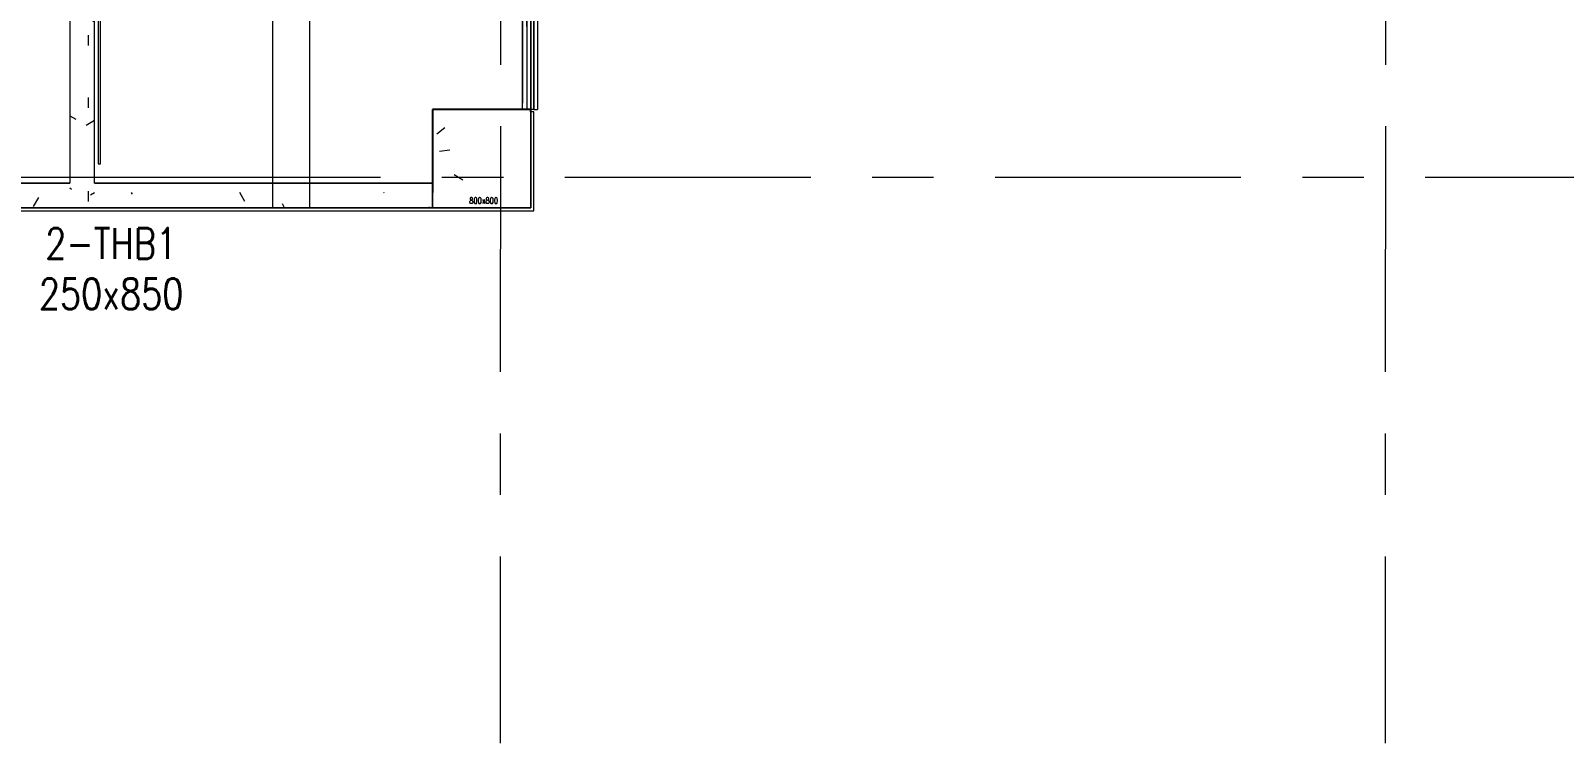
# Model space of a CAD drawing. Header units: millimetres. Extents: x -47219 to 440296, y -79832 to 7189.
# Drawn here: x 3013 to 15491, y -79832 to -74033 of the extents above; entities that cross this region are included whole.
import ezdxf

# ---------------------------------------------------------------- set-up
doc = ezdxf.new("R2010")
doc.units = ezdxf.units.MM
doc.linetypes.add('BLK_2 - 3RD STOREY  LOWER ROOF PLAN-archi clean_25 SEPT 2024$0$IDA - Grid Line', pattern=[3500, 2000, -500, 500, -500])
for name, color, linetype, lineweight in [('BLK_2 - 3RD STOREY  LOWER ROOF PLAN-archi clean_25 SEPT 2024$0$1599_DB_A_BLK2_HQ_R21-2ND STOREY 20230517--$0$S-_COLN----_E', 8, 'Continuous', 9), ('BLK_2 - 3RD STOREY  LOWER ROOF PLAN-archi clean_25 SEPT 2024$0$1599_DB_A_BLK2_HQ_R21-3RD STOREY 230517$0$A-_GENM----_M', 8, 'Continuous', 9), ('BLK_2 - 3RD STOREY  LOWER ROOF PLAN-archi clean_25 SEPT 2024$0$1599_DB_A_BLK2_HQ_R21-3RD STOREY 230517$0$A-_WIND----_E', 8, 'Continuous', 9), ('BLK_2 - 3RD STOREY  LOWER ROOF PLAN-archi clean_25 SEPT 2024$0$1599_DB_A_BLK2_HQ_R21-3RD STOREY 230517$0$S-_COLN----_E', 8, 'Continuous', 9), ('BLK_2 - 3RD STOREY  LOWER ROOF PLAN-archi clean_25 SEPT 2024$0$A-_FLOR----_E', 8, 'Continuous', 9), ('BLK_2 - 3RD STOREY  LOWER ROOF PLAN-archi clean_25 SEPT 2024$0$A-_GENM----_M', 8, 'Continuous', 9), ('BLK_2 - 3RD STOREY  LOWER ROOF PLAN-archi clean_25 SEPT 2024$0$A-_WALL----_E', 8, 'Continuous', 9), ('BLK_2 - 3RD STOREY  LOWER ROOF PLAN-archi clean_25 SEPT 2024$0$A-_WALL----_E-1', 8, 'Continuous', 18), ('BLK_2 - 3RD STOREY  LOWER ROOF PLAN-archi clean_25 SEPT 2024$0$A-_WIND----_E', 8, 'Continuous', 9), ('BLK_2 - 3RD STOREY  LOWER ROOF PLAN-archi clean_25 SEPT 2024$0$S-_ANOTGRID_E-1', 8, 'BLK_2 - 3RD STOREY  LOWER ROOF PLAN-archi clean_25 SEPT 2024$0$IDA - Grid Line', 9), ('BLK_2 - 3RD STOREY  LOWER ROOF PLAN-archi clean_25 SEPT 2024$0$S-_COLN----_E', 8, 'Continuous', 9), ('BLK_2 - 3RD STOREY  LOWER ROOF PLAN-archi clean_25 SEPT 2024$0$S-_COLN----_E-1', 8, 'Continuous', 9), ('BLK_2 - 3RD STOREY  LOWER ROOF PLAN-archi clean_25 SEPT 2024$0$S-_COLN----_E-2', 8, 'Continuous', 25), ('M-_SPRKPIEX_E-', 1, 'Continuous', 30), ('NW_BEAM AND COLUMN', 134, 'Continuous', 5), ('S-_LINE----_N-', 140, 'Continuous', 18), ('S-TEXT', 140, 'Continuous', 18)]:
    doc.layers.add(name, color=color, linetype=linetype, lineweight=lineweight)
doc.styles.add('RomanS_3', font='romans__.ttf', dxfattribs={"width": 0.8, "height": 50})
doc.styles.add('RomanS_5', font='romans__.ttf', dxfattribs={"width": 0.8, "height": 250})

# ---------------------------------------------------------------- blocks, each defined once
blk = doc.blocks.new('3rd Structure')
at = {"layer": 'NW_BEAM AND COLUMN', "color": 8}
for p, q in [((-23450, -79450), (-23450, -50650)), ((-23150, -50650), (-23150, -79450)), ((-21350, -79450), (-21350, -50650)), ((-21350, -50650), (-21350, -79450)), ((-22150, -78650), (-21350, -78650)), ((-22150, -79450), (-22150, -78650)), ((-21350, -78650), (-21350, -79450)), ((-26050, -79200), (-23150, -79200)), ((-23150, -79200), (-23150, -79450)), ((-23150, -79450), (-26050, -79450)), ((-21350, -79450), (-23450, -79450)), ((-23150, -79450), (-21350, -79450)), ((-21350, -79450), (-22150, -79450))]:
    blk.add_line(p, q, dxfattribs=at)
at = {"layer": 'S-TEXT', "color": 8, "line_spacing_factor": 0.983083}
for s, insert, char_height, width, attachment_point, style in [('800x800', (-21851, -79366), 50, 313.29, 1, 'RomanS_3'), ('2-THB1\\P250x850', (-24764, -79615), 250, 1566.41, 2, 'RomanS_5')]:
    blk.add_mtext(s, dxfattribs=dict(at, insert=insert, char_height=char_height, width=width, attachment_point=attachment_point, style=style))
blk = doc.blocks.new('BLK_2 - 3RD STOREY  LOWER ROOF PLAN-archi clean_25 SEPT 2024$0$1599_DB_A_BLK2_HQ_R21-3RD STOREY 230517$0$IDA - Casement w Top Hung - 2 Panels - 1400L X 1500H - B2-AW02-3436906-LINKVIEW_BLK2_3RD STOREY')
at = {"layer": 'BLK_2 - 3RD STOREY  LOWER ROOF PLAN-archi clean_25 SEPT 2024$0$1599_DB_A_BLK2_HQ_R21-3RD STOREY 230517$0$A-_WIND----_E'}
for p, q in [((-700, 17.5), (700, 17.5)), ((-700, 17.5), (-700, -17.5)), ((700, 17.5), (700, -17.5)), ((700, -17.5), (-700, -17.5))]:
    blk.add_line(p, q, dxfattribs=at)
blk = doc.blocks.new('BLK_2 - 3RD STOREY  LOWER ROOF PLAN-archi clean_25 SEPT 2024$0$IDA - Casement w Top Hung - 2 Panels - 1400L X 1500H - B2-AW02-3436906-BLK 2 3RD STOREY PLAN')
at = {"layer": 'BLK_2 - 3RD STOREY  LOWER ROOF PLAN-archi clean_25 SEPT 2024$0$A-_WIND----_E'}
for p, q in [((-700, 17.5), (700, 17.5)), ((-700, 17.5), (-700, -17.5)), ((-650, 17.5), (-615, 17.5)), ((-650, 17.5), (-25, 17.5)), ((-650, 17.5), (650, 17.5)), ((-650, 17.5), (650, 17.5)), ((-615, 17.5), (-35, 17.5)), ((-615, 17.5), (-60, 17.5)), ((-35, 17.5), (0, 17.5)), ((25, 17.5), (-24.9, 17.5)), ((0, 17.5), (35, 17.5)), ((25, 17.5), (650, 17.5)), ((35, 17.5), (615, 17.5)), ((60, 17.5), (615, 17.5)), ((615, 17.5), (650, 17.5)), ((700, 17.5), (700, -17.5)), ((700, -17.5), (-700, -17.5)), ((-615, -17.5), (-650, -17.5)), ((-25, -17.5), (-650, -17.5)), ((650, -17.5), (-650, -17.5)), ((-650, -17.5), (650, -17.5)), ((-35, -17.5), (-615, -17.5)), ((-60, -17.5), (-615, -17.5)), ((0, -17.5), (-35, -17.5)), ((25, -17.5), (-24.9, -17.5)), ((35, -17.5), (0, -17.5)), ((650, -17.5), (25, -17.5)), ((615, -17.5), (35, -17.5)), ((615, -17.5), (60, -17.5)), ((650, -17.5), (615, -17.5))]:
    blk.add_line(p, q, dxfattribs=at)
blk = doc.blocks.new('BLK_2 - 3RD STOREY  LOWER ROOF PLAN-archi clean_25 SEPT 2024$0$Wall Motif - Type 1-2680402-BLK 2 3RD STOREY PLAN')
at = {"layer": 'BLK_2 - 3RD STOREY  LOWER ROOF PLAN-archi clean_25 SEPT 2024$0$A-_GENM----_M'}
for p, q in [((-575, -75), (825, -75)), ((-575, -75), (-575, -105)), ((825, -105), (-575, -105)), ((-525, -75), (81, -75)), ((81, -105), (-525, -105)), ((-481, -75), (125, -75)), ((-481, -75), (731, -75)), ((125, -105), (-481, -105)), ((731, -105), (-481, -105)), ((125, -75), (731, -75)), ((731, -105), (125, -105)), ((169, -75), (775, -75)), ((775, -105), (169, -105)), ((825, -105), (825, -75))]:
    blk.add_line(p, q, dxfattribs=at)
blk = doc.blocks.new('BLK_2 - 3RD STOREY  LOWER ROOF PLAN-archi clean_25 SEPT 2024$0$1599_DB_A_BLK2_HQ_R21-3RD STOREY 230517$0$Wall Motif - Type 1-2680402-LINKVIEW_BLK2_3RD STOREY')
at = {"layer": 'BLK_2 - 3RD STOREY  LOWER ROOF PLAN-archi clean_25 SEPT 2024$0$1599_DB_A_BLK2_HQ_R21-3RD STOREY 230517$0$A-_GENM----_M'}
for p, q in [((-575, -75), (825, -75)), ((-575, -75), (-575, -105)), ((825, -105), (-575, -105)), ((825, -105), (825, -75))]:
    blk.add_line(p, q, dxfattribs=at)
blk = doc.blocks.new('BLK_2 - 3RD STOREY  LOWER ROOF PLAN-archi clean_25 SEPT 2024$0$sdfsdf')
at = {"layer": 'BLK_2 - 3RD STOREY  LOWER ROOF PLAN-archi clean_25 SEPT 2024$0$1599_DB_A_BLK2_HQ_R21-3RD STOREY 230517$0$S-_COLN----_E'}
h = blk.add_hatch(dxfattribs=at)
h.set_pattern_fill('FP_2', color=256, angle=90, style=0, pattern_type=2)
h.set_pattern_definition([(90, (-195907.58, -113523.96), (-254, 1016), [83.82, -678.18, 83.82, -678.18, -4064]), (90, (-195907.58, -113523.96), (-254, 1016), [-1524, 83.82, -1440.18, 83.82, -678.18, -1778]), (90, (-195907.58, -113523.96), (-254, 1016), [-3810, 83.82, -424.18, 83.82, -1186.18]), (210, (-196034.58, -113142.96), (-752.8818, -727.97045), [83.82, -678.18, 83.82, -678.18, -4064]), (210, (-196034.58, -113142.96), (-752.8818, -727.97045), [-1524, 83.82, -1440.18, 83.82, -678.18, -1778]), (210, (-196034.58, -113142.96), (-752.8818, -727.97045), [-3810, 83.82, -424.18, 83.82, -1186.18]), (330, (-196542.58, -113015.96), (1006.8818, -288.02955), [83.82, -678.18, 83.82, -678.18, -4064]), (330, (-196542.58, -113015.96), (1006.8818, -288.02955), [-1524, 83.82, -1440.18, 83.82, -678.18, -1778]), (330, (-196542.58, -113015.96), (1006.8818, -288.02955), [-3810, 83.82, -424.18, 83.82, -1186.18])])
h.paths.add_polyline_path([(-127786, -118202), (-127786, -114386), (-127833, -114186), (-127986, -114186), (-127986, -118202)])
h = blk.add_hatch(dxfattribs=at)
h.set_pattern_fill('FP_1', color=256, style=0, pattern_type=2)
h.set_pattern_definition([(50, (-131307.1, -42727.7), (1821.84, -159.39), [190.5, -2095.5]), (355, (-131307, -42727.7), (-352.43, 1910.567), [152.4, -1676.4]), (100.451, (-131155.3, -42741), (1469.426, 1751.166), [161.9, -1780.9]), (46.184, (-131307, -42219.7), (2710.79, -420.43), [285.75, -3143.25]), (96.636, (-131081.2, -42254.7), (2374.03, 2474.28), [242.85, -2671.35]), (351.184, (-131307, -42219.7), (2374.05, 2474.25), [228.6, -2514.6]), (21, (-131053.1, -42346.7), (1516.143, -1022.652), [190.5, -2095.5]), (326, (-131053, -42346.7), (618.02, 1841.88), [152.4, -1676.4]), (71.451, (-130926.7, -42432), (2134.17, 819.212), [161.9, -1780.9]), (37.5, (-131307.1, -42727.7), (30.886, 845.5504), [83.82, -1572.26, 83.82, -1617.98, -1682.75]), (37.5, (-131307.1, -42727.7), (30.886, 845.5504), [-3357.88, 83.82, -1598.93]), (7.5, (-131307.1, -42727.7), (668.197, 1001.806), [83.82, -886.46, 83.82, -1534.16, -641.35]), (7.5, (-131307.1, -42727.7), (668.197, 1001.806), [-2588.26, 83.82, -557.53]), (327.5, (-131873.5, -42727.7), (1355.9093, -57.2896), [83.82, -551.18, 83.82, -1897.38, -2628.9]), (327.5, (-131873.5, -42727.7), (1355.9093, -57.2896), [-2616.2, 83.82, -2545.08]), (317.5, (-132127.5, -42727.7), (1481.293, 254.266), [83.82, -741.68, 83.82, -1231.9, -1866.9]), (317.5, (-132127.5, -42727.7), (1481.293, 254.266), [-2141.22, 83.82, -1783.08])])
h.paths.add_polyline_path([(-124361, -118202), (-124236, -118202), (-124238, -117402), (-125036, -117402), (-125036, -118202)], flags=0)
h = blk.add_hatch(dxfattribs=at)
h.set_pattern_fill('FP_2', color=256, style=0, pattern_type=2)
h.set_pattern_definition([(0, (-131307.08, -42727.71), (1016, 254), [83.82, -678.18, 83.82, -678.18, -4064]), (0, (-131307.08, -42727.71), (1016, 254), [-1524, 83.82, -1440.18, 83.82, -678.18, -1778]), (0, (-131307.08, -42727.71), (1016, 254), [-3810, 83.82, -424.18, 83.82, -1186.18]), (120, (-130926.08, -42600.71), (-727.97045, 752.8818), [83.82, -678.18, 83.82, -678.18, -4064]), (120, (-130926.08, -42600.71), (-727.97045, 752.8818), [-1524, 83.82, -1440.18, 83.82, -678.18, -1778]), (120, (-130926.08, -42600.71), (-727.97045, 752.8818), [-3810, 83.82, -424.18, 83.82, -1186.18]), (240, (-130799.08, -42092.71), (-288.02955, -1006.8818), [83.82, -678.18, 83.82, -678.18, -4064]), (240, (-130799.08, -42092.71), (-288.02955, -1006.8818), [-1524, 83.82, -1440.18, 83.82, -678.18, -1778]), (240, (-130799.08, -42092.71), (-288.02955, -1006.8818), [-3810, 83.82, -424.18, 83.82, -1186.18])])
h.paths.add_polyline_path([(-125140, -118202), (-125036, -118202), (-125036, -118077), (-138336, -118077), (-138336, -118202), (-128748, -118202)], flags=0)
at = {"layer": 'BLK_2 - 3RD STOREY  LOWER ROOF PLAN-archi clean_25 SEPT 2024$0$S-_COLN----_E-1'}
h = blk.add_hatch(dxfattribs=at)
h.set_pattern_fill('FP_1', color=256, style=0, pattern_type=2)
h.set_pattern_definition([(50, (-3e-10, -1e-11), (1821.841, -159.39), [190.5, -2095.5]), (355, (-3e-10, -1e-11), (-352.428, 1910.567), [152.4, -1676.4]), (100.451, (151.8, -13.3), (1469.426, 1751.166), [161.9, -1780.901]), (46.184, (-3e-10, 508), (2710.79, -420.428), [285.75, -3143.25]), (96.636, (226, 473), (2374.026, 2474.276), [242.85, -2671.35]), (351.184, (-3e-10, 508), (2374.05, 2474.253), [228.6, -2514.6]), (21, (254, 381), (1516.143, -1022.652), [190.5, -2095.5]), (326, (254, 381), (618.02, 1841.88), [152.4, -1676.4]), (71.451, (380.3, 295.8), (2134.171, 819.212), [161.9, -1780.901]), (37.5, (-3e-10, -1e-11), (30.886, 845.5504), [83.82, -1572.26, 83.82, -1617.98, -1682.75]), (37.5, (-3e-10, -1e-11), (30.886, 845.5504), [-3357.88, 83.82, -1598.93]), (7.5, (-3e-10, -1e-11), (668.1966, 1001.8057), [83.82, -886.46, 83.82, -1534.16, -641.35]), (7.5, (-3e-10, -1e-11), (668.1966, 1001.8057), [-2588.26, 83.82, -557.53]), (327.5, (-566.4, -1e-11), (1355.9093, -57.2896), [83.82, -551.18, 83.82, -1897.38, -2628.9]), (327.5, (-566.4, -1e-11), (1355.9093, -57.2896), [-2616.2, 83.82, -2545.08]), (317.5, (-820.4, -1e-11), (1481.293, 254.266), [83.82, -741.68, 83.82, -1231.9, -1866.9]), (317.5, (-820.4, -1e-11), (1481.293, 254.266), [-2141.22, 83.82, -1783.08])])
h.paths.add_polyline_path([(-125036, -118202), (-124236, -118202), (-124236, -117402), (-125036, -117402), (-125036, -118077)])
at = {"layer": 'BLK_2 - 3RD STOREY  LOWER ROOF PLAN-archi clean_25 SEPT 2024$0$1599_DB_A_BLK2_HQ_R21-2ND STOREY 20230517--$0$S-_COLN----_E'}
blk.add_lwpolyline([(-127737, -117845), (-127737, -115445), (-127757, -115445), (-127757, -117845)], close=True, dxfattribs=at)
at = {"layer": 'BLK_2 - 3RD STOREY  LOWER ROOF PLAN-archi clean_25 SEPT 2024$0$1599_DB_A_BLK2_HQ_R21-3RD STOREY 230517$0$S-_COLN----_E'}
for p, q in [((-127986, -114186), (-127986, -118002)), ((-127786, -118002), (-127786, -114386)), ((-124211, -116002), (-124211, -117402)), ((-125036, -117402), (-125036, -118077)), ((-124304, -117402), (-125036, -117402)), ((-124236, -117402), (-124269, -117402)), ((-124211, -117402), (-124236, -117402)), ((-124236, -117422), (-124236, -117402)), ((-124236, -117422), (-124236, -118202)), ((-124211, -117422), (-124236, -117422)), ((-124236, -118202), (-124236, -117422)), ((-124211, -118227), (-124211, -117422)), ((-126961, -118002), (-126861, -118002)), ((-125036, -118077), (-125036, -118202)), ((-125036, -118202), (-125036, -118077)), ((-139011, -118227), (-124211, -118227)), ((-138336, -118202), (-125036, -118202)), ((-125036, -118202), (-124361, -118202)), ((-124361, -118202), (-125036, -118202)), ((-124361, -118202), (-124236, -118202))]:
    blk.add_line(p, q, dxfattribs=at)
for points in [[(-127986, -118002), (-138336, -118002), (-127986, -118002), (-138336, -118002), (-127986, -118002), (-138336, -118002)], [(-125036, -118002), (-127786, -118002), (-125036, -118002), (-127786, -118002), (-125036, -118002), (-127786, -118002)]]:
    blk.add_lwpolyline(points, dxfattribs=at)
at = {"layer": 'BLK_2 - 3RD STOREY  LOWER ROOF PLAN-archi clean_25 SEPT 2024$0$A-_FLOR----_E'}
for p, q in [((-124236, -118202), (-124236, -117402)), ((-124236, -118202), (-124236, -117402)), ((-139136, -118202), (-124236, -118202)), ((-139011, -118202), (-124236, -118202))]:
    blk.add_line(p, q, dxfattribs=at)
at = {"layer": 'BLK_2 - 3RD STOREY  LOWER ROOF PLAN-archi clean_25 SEPT 2024$0$A-_WALL----_E'}
for p, q in [((-124211, -116002), (-124211, -117402)), ((-124211, -117402), (-124361, -117402)), ((-124236, -117422), (-124236, -118202)), ((-125036, -118202), (-125036, -118077)), ((-138336, -118202), (-125036, -118202)), ((-124361, -118202), (-125036, -118202))]:
    blk.add_line(p, q, dxfattribs=at)
at = {"layer": 'BLK_2 - 3RD STOREY  LOWER ROOF PLAN-archi clean_25 SEPT 2024$0$A-_WALL----_E-1'}
for p, q in [((-124211, -117422), (-124236, -117422)), ((-124211, -118227), (-124211, -117422)), ((-139011, -118227), (-124361, -118227)), ((-124361, -118227), (-124236, -118227)), ((-124236, -118227), (-124211, -118227))]:
    blk.add_line(p, q, dxfattribs=at)
at = {"layer": 'BLK_2 - 3RD STOREY  LOWER ROOF PLAN-archi clean_25 SEPT 2024$0$S-_COLN----_E'}
for p, q in [((-124236, -118202), (-124236, -117422)), ((-125036, -118077), (-125036, -118202)), ((-125036, -118202), (-124361, -118202)), ((-124361, -118202), (-124236, -118202))]:
    blk.add_line(p, q, dxfattribs=at)
at = {"layer": 'BLK_2 - 3RD STOREY  LOWER ROOF PLAN-archi clean_25 SEPT 2024$0$S-_COLN----_E-2'}
for p, q in [((-124236, -117402), (-125036, -117402)), ((-125036, -117402), (-125036, -118077)), ((-124236, -117422), (-124236, -117402))]:
    blk.add_line(p, q, dxfattribs=at)
at = {"layer": 'BLK_2 - 3RD STOREY  LOWER ROOF PLAN-archi clean_25 SEPT 2024$0$1599_DB_A_BLK2_HQ_R21-3RD STOREY 230517$0$S-_COLN----_E'}
for name, p, rotation in [('BLK_2 - 3RD STOREY  LOWER ROOF PLAN-archi clean_25 SEPT 2024$0$1599_DB_A_BLK2_HQ_R21-3RD STOREY 230517$0$IDA - Casement w Top Hung - 2 Panels - 1400L X 1500H - B2-AW02-3436906-LINKVIEW_BLK2_3RD STOREY', (-124286, -116702), 270), ('BLK_2 - 3RD STOREY  LOWER ROOF PLAN-archi clean_25 SEPT 2024$0$1599_DB_A_BLK2_HQ_R21-3RD STOREY 230517$0$Wall Motif - Type 1-2680402-LINKVIEW_BLK2_3RD STOREY', (-124286, -116827), 90)]:
    blk.add_blockref(name, p, dxfattribs=dict(at, rotation=rotation))
at = {"layer": 'BLK_2 - 3RD STOREY  LOWER ROOF PLAN-archi clean_25 SEPT 2024$0$A-_GENM----_M', "rotation": 90}
blk.add_blockref('BLK_2 - 3RD STOREY  LOWER ROOF PLAN-archi clean_25 SEPT 2024$0$Wall Motif - Type 1-2680402-BLK 2 3RD STOREY PLAN', (-124286, -116827), dxfattribs=at)
at = {"layer": 'BLK_2 - 3RD STOREY  LOWER ROOF PLAN-archi clean_25 SEPT 2024$0$A-_WIND----_E', "rotation": 270}
blk.add_blockref('BLK_2 - 3RD STOREY  LOWER ROOF PLAN-archi clean_25 SEPT 2024$0$IDA - Casement w Top Hung - 2 Panels - 1400L X 1500H - B2-AW02-3436906-BLK 2 3RD STOREY PLAN', (-124286, -116702), dxfattribs=at)
blk = doc.blocks.new('BLK_2 - 3RD STOREY  LOWER ROOF PLAN-archi clean_25 SEPT 2024')
at = {"layer": 'BLK_2 - 3RD STOREY  LOWER ROOF PLAN-archi clean_25 SEPT 2024$0$S-_ANOTGRID_E-1'}
for p, q in [((-124434, -37038), (-124486, -122559)), ((-117234, -37038), (-117286, -122559)), ((-141459, -117952), (-96555, -117952))]:
    blk.add_line(p, q, dxfattribs=at)
at = {"layer": 'BLK_2 - 3RD STOREY  LOWER ROOF PLAN-archi clean_25 SEPT 2024$0$A-_WALL----_E'}
blk.add_blockref('BLK_2 - 3RD STOREY  LOWER ROOF PLAN-archi clean_25 SEPT 2024$0$sdfsdf', (0, 0), dxfattribs=at)

msp = doc.modelspace()

# ---------------------------------------------------------------- block references
at = {"layer": 'M-_SPRKPIEX_E-'}
msp.add_blockref('BLK_2 - 3RD STOREY  LOWER ROOF PLAN-archi clean_25 SEPT 2024', (131318.5, 42727.7), dxfattribs=at)
at = {"layer": 'S-_LINE----_N-'}
msp.add_blockref('3rd Structure', (28432.1, 3975.3), dxfattribs=at)

doc.saveas('drawing.dxf')
